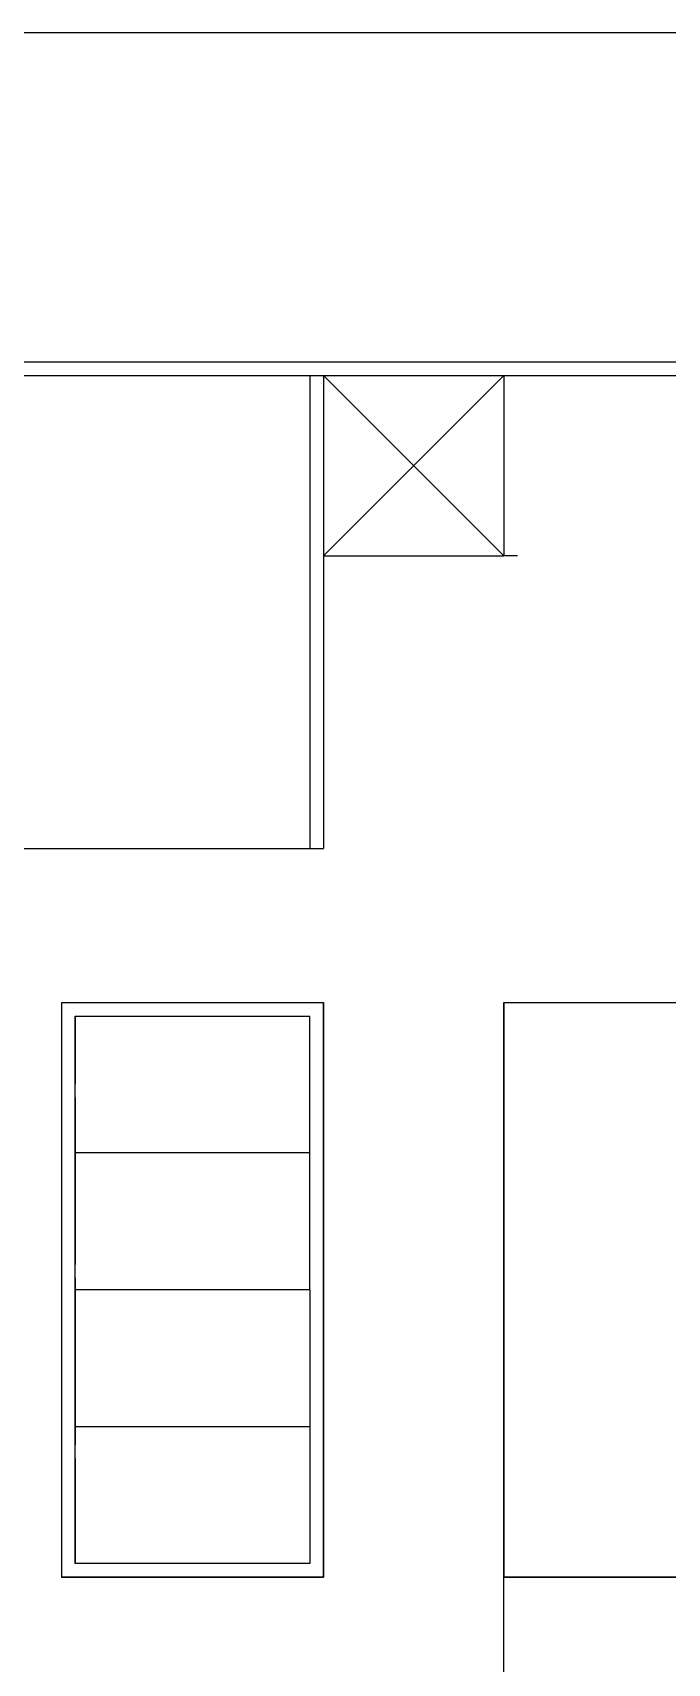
# Model space of a CAD drawing. Header units: inches. Extents: x -55 to 844, y -103 to 167.
# Drawn here: x 645.87 to 652.9, y 48.63 to 66.7 of the extents above; entities that cross this region are included whole.
import ezdxf

# ---------------------------------------------------------------- set-up
doc = ezdxf.new("R2010")
doc.units = ezdxf.units.IN
doc.header["$MEASUREMENT"] = 0

msp = doc.modelspace()

# ---------------------------------------------------------------- linework, layer by layer
for p, q in [((634.193, 66.701), (709.193, 66.701)), ((644.193, 63.051), (648.193, 63.051)), ((644.193, 63.051), (701.693, 63.051)), ((644.193, 62.901), (701.693, 62.901)), ((644.343, 62.901), (648.193, 62.901)), ((648.193, 63.051), (656.79, 63.051)), ((648.943, 62.901), (648.943, 58.901)), ((649.093, 62.901), (649.093, 60.901)), ((649.093, 62.901), (651.093, 60.901)), ((649.093, 60.901), (651.093, 62.901)), ((651.093, 62.901), (651.093, 60.901)), ((651.093, 62.901), (651.093, 60.901)), ((649.093, 60.901), (651.093, 60.901)), ((649.093, 60.901), (649.093, 58.901)), ((651.243, 60.901), (651.093, 60.901)), ((648.943, 58.901), (648.943, 57.661)), ((649.093, 58.901), (649.093, 57.661)), ((634.193, 57.661), (649.093, 57.661)), ((646.193, 55.951), (646.193, 49.585)), ((646.193, 55.951), (649.093, 55.951)), ((649.093, 55.951), (649.093, 49.585)), ((649.093, 49.585), (649.093, 55.951)), ((651.093, 55.951), (651.093, 49.585)), ((651.093, 55.951), (664.115, 55.951)), ((651.093, 48.189), (651.093, 55.951)), ((646.343, 55.801), (646.343, 55.051)), ((646.343, 55.801), (648.943, 55.801)), ((646.343, 49.735), (646.343, 55.801)), ((648.943, 52.768), (648.943, 55.801)), ((646.343, 54.901), (646.343, 53.051)), ((648.943, 54.285), (646.343, 54.285)), ((646.343, 52.901), (646.343, 51.051)), ((648.943, 52.768), (646.343, 52.768)), ((648.943, 52.768), (648.943, 49.735)), ((646.193, 52.549), (646.193, 50.549)), ((648.943, 51.252), (646.343, 51.252)), ((646.343, 50.901), (646.343, 49.735)), ((648.943, 49.735), (646.343, 49.735)), ((646.193, 49.585), (649.093, 49.585)), ((649.093, 49.585), (646.193, 49.585)), ((651.093, 49.585), (664.115, 49.585)), ((664.115, 49.585), (651.093, 49.585))]:
    msp.add_line(p, q)

doc.saveas('drawing.dxf')
